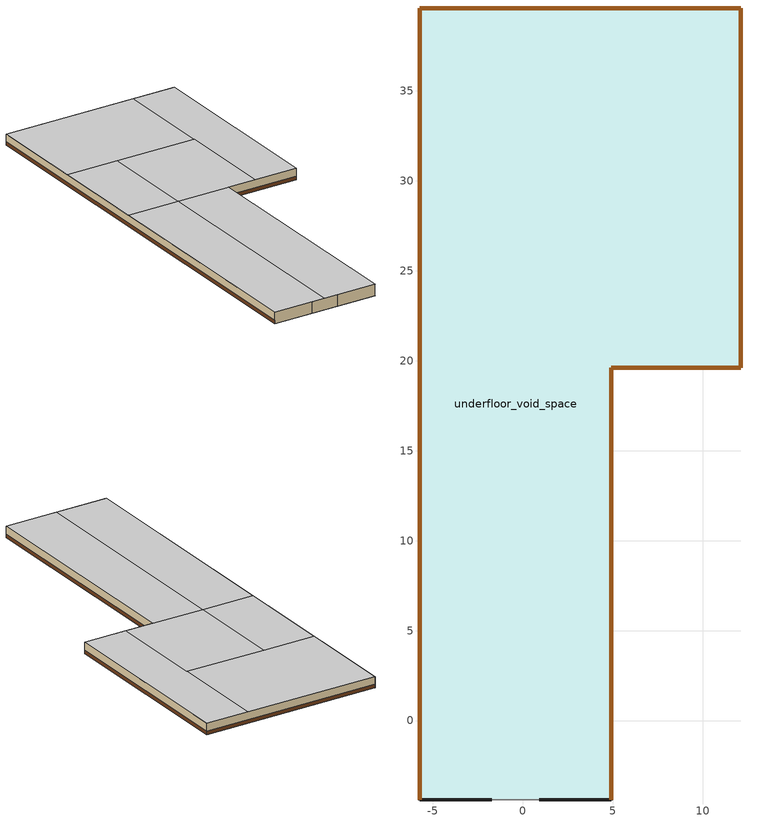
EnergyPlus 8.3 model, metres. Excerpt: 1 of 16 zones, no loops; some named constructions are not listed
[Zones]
underfloor_void_space
 floor adiabatic (floor_slab_1): 12.1,19.6 4.91,19.6 4.91,39.6 12.1,39.6 z0; 4.91,-4.41 -5.72,-4.41 -5.72,39.6 4.91,39.6 z0
 wall outside (insulated_metal_panel_wall_5): 0.91,-4.41 4.91,-4.41 4.91,19.6 12.1,19.6 12.1,39.6 -5.72,39.6 -5.72,-4.41 -1.72,-4.41 z0:1.12
 wall adiabatic (internal_partition_9): -1.72,-4.41 0.91,-4.41 z0:1.12
 door (plenum_concrete_base_wall_7): 4.91,-4.41 4.91,19.59 / 4.91,19.6 12.1,19.6 / 12.1,19.6 12.1,39.6 / 12.1,39.6 -5.72,39.6 / -5.72,39.59 -5.72,-4.41 z0:0.35
 ceiling to central (internal_floor_3): -0.41,19.6 7.75,19.6 7.75,29.6 -0.41,29.6 z1.12
 ceiling to neOff (internal_floor_noCarpet): 7.75,19.6 12.1,19.6 12.1,39.6 7.75,39.6 z1.12
 ceiling to seOff (internal_floor_3): -0.41,-4.41 4.91,-4.41 4.91,19.6 -0.41,19.6 z1.12
 ceiling to nwOff (internal_floor_noCarpet): -5.72,19.6 -0.41,19.6 -0.41,29.6 -5.72,29.6 z1.12
 ceiling to swOff (internal_floor_3): -5.72,-4.41 -0.41,-4.41 -0.41,19.6 -5.72,19.6 z1.12
 ceiling to largeConf (internal_floor_noCarpet): -5.72,29.6 7.75,29.6 7.75,39.6 -5.72,39.6 z1.12
[Material]
aerated_concrete_1cm: Rough, 0.05, 1.13, 2000, 1000, 0.9, 0.6, 0.6
[Material:NoMass]
carpet: Roughness=Rough; Thermal Resistance {m2-K/W}=0.28; Thermal Absorptance=0.9; Solar Absorptance=0.7; Visible Absorptance=0.7
[Construction]
internal_floor_3: carpet, aerated_concrete_1cm
[Schedule:Compact]
iw_occp_base: Through: 1 Jun, For: Weekdays SummerDesignDay, Until: 08:00, 0.25, Until: 09:00, 0.75, Until: 12:00, 1, Until: 13:00, 0.75, Until: 17:00, 1, Until: 18:00, 0.5, Until: 19:00, 0.25, Until: 24:00, 0, For: Weekends, Until: 24:00, 0, For: Holidays, Until: 24:00, 0, For: WinterDesignDay AllOtherDays, Until: 24:00, 0, Through: 1 Sep, For: AllDays, Until: 24:00, 0.05, Through: 20 Dec, For: Weekdays SummerDesignDay, Until: 08:00, 0.25, Until: 09:00, 0.75, Until: 12:00, 1, Until: 13:00, 0.75, Until: 17:00, 1, Until: 18:00, 0.5, Until: 19:00, 0.25, Until: 24:00, 0.05, For: Weekends, Until: 24:00, 0.05, For: Holidays, Until: 24:00, 0.05, For: WinterDesignDay AllOtherDays, Until: 24:00, 0.05, Through: 31 Dec, For: AllDays, Until: 24:00, 0.05
iw_semco_sp_stpt; DOAS_radt_stpt_sch: Through: 12/31, For: AllDays, Until: 24:00, 12.8
EMS_heating_time_switch_sch: Through: 1 May, For: AllDays, Until: 24:00, 1, Through: 1 Oct, For: AllDays, Until: 24:00, 0, Through: 31 Dec, For: AllDays, Until: 24:00, 1
HWOEN_stpt_sch: Through: 31 Dec, For: AllDays, Until: 24:00, 15
Heating_nightsetback_sch: Through: 28 Feb, For: AllDays, Until: 24:00, 1.2, Through: 31 Dec, For: AllDays, Until: 24:00, 2.8
Heating_weekendsetback_sch: Through: 28 Feb, For: AllDays, Until: 24:00, 0, Through: 31 Dec, For: AllDays, Until: 24:00, 1.64
Weekday_occup_st_hr_sch: Through: 31 Dec, For: AllDays, Until: 24:00, 7
Weekday_occup_ed_hr_sch: Through: 31 Dec, For: AllDays, Until: 24:00, 20
Weekend_occup_st_hr_sch: Through: 31 Dec, For: AllDays, Until: 24:00, 8
Weekend_occup_ed_hr_sch: Through: 31 Dec, For: AllDays, Until: 24:00, 19
Semco_op_T_stpt_sch: Through: 31 Dec, For: AllDays, Until: 24:00, 21.1
Semco_op_Tdp_stpt_sch: Through: 31 Dec, For: AllDays, Until: 24:00, 15.6
iw_hw_ssp: Through: 12/31, For: AllDays, Until: 24:00, 60
recirculation_mode_active_sch: Through: Feb 28, For: AllDays, Until: 24:00, 0, Through: Dec 31, For: AllDays, Until: 24:00, 1
iw_heatmode_sch: Through: Dec 31, For: AllDays, Until: 24:00, 0
